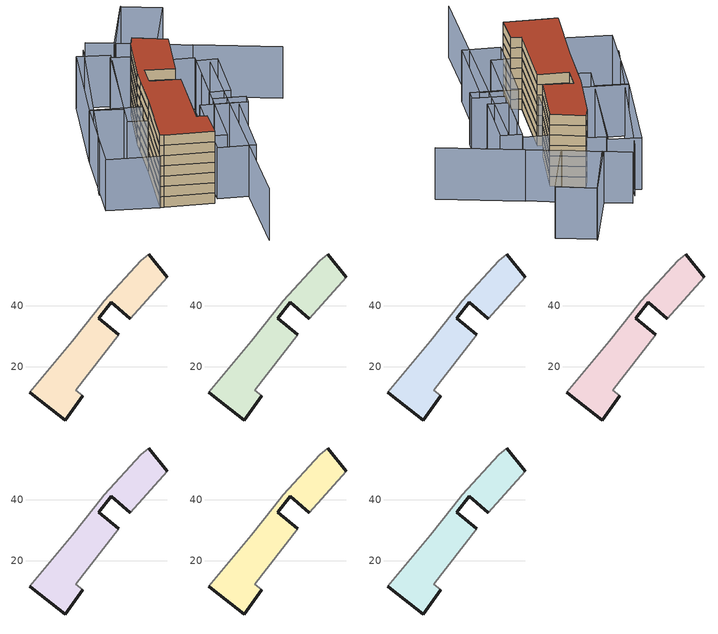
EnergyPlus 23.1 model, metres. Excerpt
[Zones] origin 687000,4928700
143b90419b4e0911_F0_whole
 floor ground (EU_floor_Construction): 43.76,56.92 49.74,49.22 37.6,35.75 31.37,41.13 27.28,35.81 33.88,30.48 19.72,12.24 22.02,10.37 16.33,2.47 5.68,10.75 4.71,11.59 18.59,28.27 26.21,37.88 29.04,41.59 41.08,54.73 z0
 wall outside (EU_wall_Construction): 33.88,30.48 27.28,35.81 31.37,41.13 37.6,35.75 / 49.74,49.22 43.76,56.92 / 4.71,11.59 5.68,10.75 16.33,2.47 22.02,10.37 z0:3
 wall adiabatic (EU_wall_Construction): 37.6,35.75 49.74,49.22 / 43.76,56.92 41.08,54.73 29.04,41.59 26.21,37.88 18.59,28.27 4.71,11.59 / 22.02,10.37 19.72,12.24 33.88,30.48 z0:3
143b90419b4e0911_F1_whole
 floor to 143b90419b4e0911_F0_whole (EU_floor_Construction): 43.76,56.92 49.74,49.22 37.6,35.75 31.37,41.13 27.28,35.81 33.88,30.48 19.72,12.24 22.02,10.37 16.33,2.47 5.68,10.75 4.71,11.59 18.59,28.27 26.21,37.88 29.04,41.59 41.08,54.73 z3
 wall outside (EU_wall_Construction): 33.88,30.48 27.28,35.81 31.37,41.13 37.6,35.75 / 49.74,49.22 43.76,56.92 / 4.71,11.59 5.68,10.75 16.33,2.47 22.02,10.37 z3:6
 wall adiabatic (EU_wall_Construction): 37.6,35.75 49.74,49.22 / 43.76,56.92 41.08,54.73 29.04,41.59 26.21,37.88 18.59,28.27 4.71,11.59 / 22.02,10.37 19.72,12.24 33.88,30.48 z3:6
143b90419b4e0911_F2_whole
 floor to 143b90419b4e0911_F1_whole (EU_floor_Construction): 43.76,56.92 49.74,49.22 37.6,35.75 31.37,41.13 27.28,35.81 33.88,30.48 19.72,12.24 22.02,10.37 16.33,2.47 5.68,10.75 4.71,11.59 18.59,28.27 26.21,37.88 29.04,41.59 41.08,54.73 z6
 wall outside (EU_wall_Construction): 33.88,30.48 27.28,35.81 31.37,41.13 37.6,35.75 / 49.74,49.22 43.76,56.92 / 4.71,11.59 5.68,10.75 16.33,2.47 22.02,10.37 z6:9
 wall adiabatic (EU_wall_Construction): 37.6,35.75 49.74,49.22 / 43.76,56.92 41.08,54.73 29.04,41.59 26.21,37.88 18.59,28.27 4.71,11.59 / 22.02,10.37 19.72,12.24 33.88,30.48 z6:9
143b90419b4e0911_F3_whole
 floor to 143b90419b4e0911_F2_whole (EU_floor_Construction): 43.76,56.92 49.74,49.22 37.6,35.75 31.37,41.13 27.28,35.81 33.88,30.48 19.72,12.24 22.02,10.37 16.33,2.47 5.68,10.75 4.71,11.59 18.59,28.27 26.21,37.88 29.04,41.59 41.08,54.73 z9
 wall outside (EU_wall_Construction): 33.88,30.48 27.28,35.81 31.37,41.13 37.6,35.75 / 49.74,49.22 43.76,56.92 / 4.71,11.59 5.68,10.75 16.33,2.47 22.02,10.37 z9:12
 wall adiabatic (EU_wall_Construction): 37.6,35.75 49.74,49.22 / 43.76,56.92 41.08,54.73 29.04,41.59 26.21,37.88 18.59,28.27 4.71,11.59 / 22.02,10.37 19.72,12.24 33.88,30.48 z9:12
143b90419b4e0911_F4_whole
 floor to 143b90419b4e0911_F3_whole (EU_floor_Construction): 43.76,56.92 49.74,49.22 37.6,35.75 31.37,41.13 27.28,35.81 33.88,30.48 19.72,12.24 22.02,10.37 16.33,2.47 5.68,10.75 4.71,11.59 18.59,28.27 26.21,37.88 29.04,41.59 41.08,54.73 z12
 wall outside (EU_wall_Construction): 33.88,30.48 27.28,35.81 31.37,41.13 37.6,35.75 / 49.74,49.22 43.76,56.92 / 4.71,11.59 5.68,10.75 16.33,2.47 22.02,10.37 z12:15
 wall adiabatic (EU_wall_Construction): 37.6,35.75 49.74,49.22 / 43.76,56.92 41.08,54.73 29.04,41.59 26.21,37.88 18.59,28.27 4.71,11.59 / 22.02,10.37 19.72,12.24 33.88,30.48 z12:15
143b90419b4e0911_F5_whole
 floor to 143b90419b4e0911_F4_whole (EU_floor_Construction): 43.76,56.92 49.74,49.22 37.6,35.75 31.37,41.13 27.28,35.81 33.88,30.48 19.72,12.24 22.02,10.37 16.33,2.47 5.68,10.75 4.71,11.59 18.59,28.27 26.21,37.88 29.04,41.59 41.08,54.73 z15
 wall outside (EU_wall_Construction): 33.88,30.48 27.28,35.81 31.37,41.13 37.6,35.75 / 49.74,49.22 43.76,56.92 / 4.71,11.59 5.68,10.75 16.33,2.47 22.02,10.37 z15:18
 wall adiabatic (EU_wall_Construction): 37.6,35.75 49.74,49.22 / 43.76,56.92 41.08,54.73 29.04,41.59 26.21,37.88 18.59,28.27 4.71,11.59 / 22.02,10.37 19.72,12.24 33.88,30.48 z15:18
143b90419b4e0911_F6_whole
 floor to 143b90419b4e0911_F5_whole (EU_floor_Construction): 43.76,56.92 49.74,49.22 37.6,35.75 31.37,41.13 27.28,35.81 33.88,30.48 19.72,12.24 22.02,10.37 16.33,2.47 5.68,10.75 4.71,11.59 18.59,28.27 26.21,37.88 29.04,41.59 41.08,54.73 z18
 wall outside (EU_wall_Construction): 33.88,30.48 27.28,35.81 31.37,41.13 37.6,35.75 / 49.74,49.22 43.76,56.92 / 4.71,11.59 5.68,10.75 16.33,2.47 22.02,10.37 z18:21
 wall adiabatic (EU_wall_Construction): 37.6,35.75 49.74,49.22 / 43.76,56.92 41.08,54.73 29.04,41.59 26.21,37.88 18.59,28.27 4.71,11.59 / 22.02,10.37 19.72,12.24 33.88,30.48 z18:21
 roof outside (EU_roof_Construction): 22.02,10.37 19.72,12.24 33.88,30.48 27.28,35.81 31.37,41.13 37.6,35.75 49.74,49.22 43.76,56.92 41.08,54.73 29.04,41.59 26.21,37.88 18.59,28.27 4.71,11.59 5.68,10.75 16.33,2.47 z21
shading: 9.33,-23.23 56.05,40.04 / 75.67,32.12 60.78,50.6 / 39.01,69.76 -0.54,28.36 / 60.66,50.51 54.77,58.09 / 65.55,80.52 47.82,66.25 / 47.82,66.25 42.75,72.55 / 18.7,3.76 34.74,24.57 / 34.74,24.57 42.98,18.22 / 42.98,18.22 26.94,-2.59 / 26.94,-2.59 18.7,3.76 / -6.47,20.56 12.88,44.02 / 12.88,44.02 24,34.84 / 24,34.84 4.66,11.38 / 4.66,11.38 -6.47,20.56 / 44.78,16.37 37.69,22.07 / 37.69,22.07 39.88,24.79 / 39.88,24.79 46.97,19.09 / 46.97,19.09 44.78,16.37 / 55.3,44.97 26.29,7.08 / 26.29,7.08 19.59,12.21 / 19.59,12.21 48.6,50.1 / 48.6,50.1 55.3,44.97 / 42.34,28.04 54.18,43.51 / 54.18,43.51 58.81,39.97 / 58.81,39.97 46.96,24.5 / 46.96,24.5 42.34,28.04 / 44.45,57.7 18.51,28.19 / 18.51,28.19 14.31,31.88 / 14.31,31.88 40.25,61.39 / 40.25,61.39 44.45,57.7 / 41.53,62.21 19.47,37.75 / 19.47,37.75 12.68,43.87 / 12.68,43.87 34.73,68.34 / 34.73,68.34 41.53,62.21 / 72.08,71.53 54.52,57.76 / 54.52,57.76 47.59,66.61 / 47.59,66.61 65.14,80.37 / 65.14,80.37 72.08,71.53 z0:15
[Building]
EU S2 Campaign: North Axis=0; Terrain=City; Solar Distribution=FullExterior
[Site:Location]
Bologna: Latitude=44.5; Longitude=11.25; Time Zone=1; Elevation=37
[SizingPeriod:WeatherFileDays]
AnnualSizingPeriod: Begin Month=1; Begin Day of Month=1; End Month=12; End Day of Month=31; Day of Week for Start Day=Monday; Use Weather File Daylight Saving Period=No; Use Weather File Rain and Snow Indicators=No
[MATERIAL]
EU_InternalMass_Material: Roughness=MediumRough; Thickness=0.1; Conductivity=1; Density=1800; Specific Heat=900; Thermal Absorptance=0.9; Solar Absorptance=0.7; Visible Absorptance=0.7
[MATERIAL:NOMASS] Roughness=MediumRough; Thermal Absorptance=0.9; Solar Absorptance=0.7; Visible Absorptance=0.7
Name | Thermal Resistance
EU_wall_NoMass | 0.905828
EU_roof_NoMass | 0.37593
EU_floor_NoMass | 0.67114
[CONSTRUCTION]
EU_wall_Construction: EU_wall_NoMass
EU_roof_Construction: EU_roof_NoMass
EU_floor_Construction: EU_floor_NoMass
EU_InternalMass_Construction: EU_InternalMass_Material
[ZONE] Type=1; Multiplier=1; Ceiling Height=autocalculate; Floor Area=autocalculate; Part of Total Floor Area=Yes
Name | Volume
143b90419b4e0911_F0_whole | 1800.45
143b90419b4e0911_F1_whole; 143b90419b4e0911_F2_whole; 143b90419b4e0911_F3_whole; 143b90419b4e0911_F4_whole; 143b90419b4e0911_F5_whole; 143b90419b4e0911_F6_whole | 1800.44
[INTERNALMASS] Construction=EU_InternalMass_Construction; Surface Area=543.861
Name | Zone or ZoneList
143b90419b4e0911_F0_whole_EU_InternalMass | 143b90419b4e0911_F0_whole
143b90419b4e0911_F1_whole_EU_InternalMass | 143b90419b4e0911_F1_whole
143b90419b4e0911_F2_whole_EU_InternalMass | 143b90419b4e0911_F2_whole
143b90419b4e0911_F3_whole_EU_InternalMass | 143b90419b4e0911_F3_whole
143b90419b4e0911_F4_whole_EU_InternalMass | 143b90419b4e0911_F4_whole
143b90419b4e0911_F5_whole_EU_InternalMass | 143b90419b4e0911_F5_whole
143b90419b4e0911_F6_whole_EU_InternalMass | 143b90419b4e0911_F6_whole
[OTHEREQUIPMENT] Fuel Type=Electricity; Design Level Calculation Method=Watts/Area; Power per Zone Floor Area=1; Fraction Latent=0; Fraction Radiant=0; Fraction Lost=0; Carbon Dioxide Generation Rate=0; EndUse Subcategory=EU_Step8_InternalGains
Name | Zone or ZoneList or Space or SpaceList | Schedule
EU_Step8_InternalGain_143b90419b4e0911_F0_whole_f000 | 143b90419b4e0911_F0_whole | EU_Step8_GainSchedule_143b90419b4e0911_F0_whole_f000
EU_Step8_InternalGain_143b90419b4e0911_F1_whole_f000 | 143b90419b4e0911_F1_whole | EU_Step8_GainSchedule_143b90419b4e0911_F1_whole_f000
EU_Step8_InternalGain_143b90419b4e0911_F2_whole_f000 | 143b90419b4e0911_F2_whole | EU_Step8_GainSchedule_143b90419b4e0911_F2_whole_f000
EU_Step8_InternalGain_143b90419b4e0911_F3_whole_f000 | 143b90419b4e0911_F3_whole | EU_Step8_GainSchedule_143b90419b4e0911_F3_whole_f000
EU_Step8_InternalGain_143b90419b4e0911_F4_whole_f000 | 143b90419b4e0911_F4_whole | EU_Step8_GainSchedule_143b90419b4e0911_F4_whole_f000
EU_Step8_InternalGain_143b90419b4e0911_F5_whole_f000 | 143b90419b4e0911_F5_whole | EU_Step8_GainSchedule_143b90419b4e0911_F5_whole_f000
EU_Step8_InternalGain_143b90419b4e0911_F6_whole_f000 | 143b90419b4e0911_F6_whole | EU_Step8_GainSchedule_143b90419b4e0911_F6_whole_f000
[ZONEVENTILATION:DESIGNFLOWRATE] Schedule=EU_AlwaysOn; Design Flow Rate Calculation Method=AirChanges/Hour; Air Changes per Hour=0.73129; Ventilation Type=Natural; Fan Pressure Rise=0; Fan Total Efficiency=1; Constant Term Coefficient=1; Temperature Term Coefficient=0; Velocity Term Coefficient=0; Velocity Squared Term Coefficient=0; Minimum Indoor Temperature=-100; Maximum Indoor Temperature=100; Delta Temperature=-100; Minimum Outdoor Temperature=-100; Maximum Outdoor Temperature=100; Maximum Wind Speed=40
Name | Zone or ZoneList or Space or SpaceList
EU_ConstantAir_143b90419b4e0911_F0_whole | 143b90419b4e0911_F0_whole
EU_ConstantAir_143b90419b4e0911_F1_whole | 143b90419b4e0911_F1_whole
EU_ConstantAir_143b90419b4e0911_F2_whole | 143b90419b4e0911_F2_whole
EU_ConstantAir_143b90419b4e0911_F3_whole | 143b90419b4e0911_F3_whole
EU_ConstantAir_143b90419b4e0911_F4_whole | 143b90419b4e0911_F4_whole
EU_ConstantAir_143b90419b4e0911_F5_whole | 143b90419b4e0911_F5_whole
EU_ConstantAir_143b90419b4e0911_F6_whole | 143b90419b4e0911_F6_whole
[HVACTEMPLATE:THERMOSTAT] Constant Heating Setpoint=20; Constant Cooling Setpoint=50
EU_HeatOnly_143b90419b4e0911_F0_whole; EU_HeatOnly_143b90419b4e0911_F1_whole; EU_HeatOnly_143b90419b4e0911_F2_whole; EU_HeatOnly_143b90419b4e0911_F3_whole; EU_HeatOnly_143b90419b4e0911_F4_whole; EU_HeatOnly_143b90419b4e0911_F5_whole; EU_HeatOnly_143b90419b4e0911_F6_whole
[HVACTEMPLATE:ZONE:IDEALLOADSAIRSYSTEM] System Availability Schedule=EU_AlwaysOn; Maximum Heating Supply Air Temperature=50; Minimum Cooling Supply Air Temperature=13; Maximum Heating Supply Air Humidity Ratio=0.0156; Minimum Cooling Supply Air Humidity Ratio=0.0077; Heating Limit=NoLimit; Cooling Limit=NoLimit; Heating Availability Schedule=EU_AlwaysOn; Cooling Availability Schedule=EU_CoolingOff; Dehumidification Control Type=ConstantSensibleHeatRatio; Cooling Sensible Heat Ratio=0.7; Dehumidification Setpoint=60; Humidification Control Type=None; Humidification Setpoint=30; Outdoor Air Method=None; Outdoor Air Flow Rate per Person=0.00944; Outdoor Air Flow Rate per Zone Floor Area=0; Outdoor Air Flow Rate per Zone=0; Demand Controlled Ventilation Type=None; Outdoor Air Economizer Type=NoEconomizer; Heat Recovery Type=None; Sensible Heat Recovery Effectiveness=0.7; Latent Heat Recovery Effectiveness=0.65
Name | Template Thermostat
143b90419b4e0911_F0_whole | EU_HeatOnly_143b90419b4e0911_F0_whole
143b90419b4e0911_F1_whole | EU_HeatOnly_143b90419b4e0911_F1_whole
143b90419b4e0911_F2_whole | EU_HeatOnly_143b90419b4e0911_F2_whole
143b90419b4e0911_F3_whole | EU_HeatOnly_143b90419b4e0911_F3_whole
143b90419b4e0911_F4_whole | EU_HeatOnly_143b90419b4e0911_F4_whole
143b90419b4e0911_F5_whole | EU_HeatOnly_143b90419b4e0911_F5_whole
143b90419b4e0911_F6_whole | EU_HeatOnly_143b90419b4e0911_F6_whole
[SIZING:ZONE] Zone Cooling Design Supply Air Temperature Input Method=SupplyAirTemperature; Zone Cooling Design Supply Air Temperature=13; Zone Heating Design Supply Air Temperature Input Method=SupplyAirTemperature; Zone Heating Design Supply Air Temperature=50; Zone Cooling Design Supply Air Humidity Ratio=0.008; Zone Heating Design Supply Air Humidity Ratio=0.008; Cooling Design Air Flow Method=DesignDay; Cooling Design Air Flow Rate=0; Cooling Minimum Air Flow per Zone Floor Area=0.000762; Cooling Minimum Air Flow=0; Cooling Minimum Air Flow Fraction=0.2; Heating Design Air Flow Method=DesignDay; Heating Design Air Flow Rate=0; Heating Maximum Air Flow per Zone Floor Area=0.002032; Heating Maximum Air Flow=0.141576; Heating Maximum Air Flow Fraction=0.3; Account for Dedicated Outdoor Air System=No; Dedicated Outdoor Air System Control Strategy=NeutralSupplyAir; Dedicated Outdoor Air Low Setpoint Temperature for Design=autosize; Dedicated Outdoor Air High Setpoint Temperature for Design=autosize; Zone Load Sizing Method=Sensible Load Only No Latent Load; Zone Latent Cooling Design Supply Air Humidity Ratio Input Method=HumidityRatioDifference; Zone Cooling Design Supply Air Humidity Ratio Difference=0.005; Zone Latent Heating Design Supply Air Humidity Ratio Input Method=HumidityRatioDifference; Zone Humidification Design Supply Air Humidity Ratio Difference=0.005
143b90419b4e0911_F0_whole; 143b90419b4e0911_F1_whole; 143b90419b4e0911_F2_whole; 143b90419b4e0911_F3_whole; 143b90419b4e0911_F4_whole; 143b90419b4e0911_F5_whole; 143b90419b4e0911_F6_whole
[SCHEDULE:CONSTANT]
Name | Hourly Value
EU_AlwaysOn | 1
EU_CoolingOff | 0
[SCHEDULE:FILE] Column Number=1; Rows to Skip at Top=0; Number of Hours of Data=8760; Column Separator=Comma; Interpolate to Timestep=No; Minutes per Item=60; Adjust Schedule for Daylight Savings=Yes
Name | File
EU_Step8_GainSchedule_143b90419b4e0911_F0_whole_f000 | ../../schedules/143b90419b4e0911/143b90419b4e0911_F0_whole_f000_gain.csv
EU_Step8_GainSchedule_143b90419b4e0911_F1_whole_f000 | ../../schedules/143b90419b4e0911/143b90419b4e0911_F1_whole_f000_gain.csv
EU_Step8_GainSchedule_143b90419b4e0911_F2_whole_f000 | ../../schedules/143b90419b4e0911/143b90419b4e0911_F2_whole_f000_gain.csv
EU_Step8_GainSchedule_143b90419b4e0911_F3_whole_f000 | ../../schedules/143b90419b4e0911/143b90419b4e0911_F3_whole_f000_gain.csv
EU_Step8_GainSchedule_143b90419b4e0911_F4_whole_f000 | ../../schedules/143b90419b4e0911/143b90419b4e0911_F4_whole_f000_gain.csv
EU_Step8_GainSchedule_143b90419b4e0911_F5_whole_f000 | ../../schedules/143b90419b4e0911/143b90419b4e0911_F5_whole_f000_gain.csv
EU_Step8_GainSchedule_143b90419b4e0911_F6_whole_f000 | ../../schedules/143b90419b4e0911/143b90419b4e0911_F6_whole_f000_gain.csv
